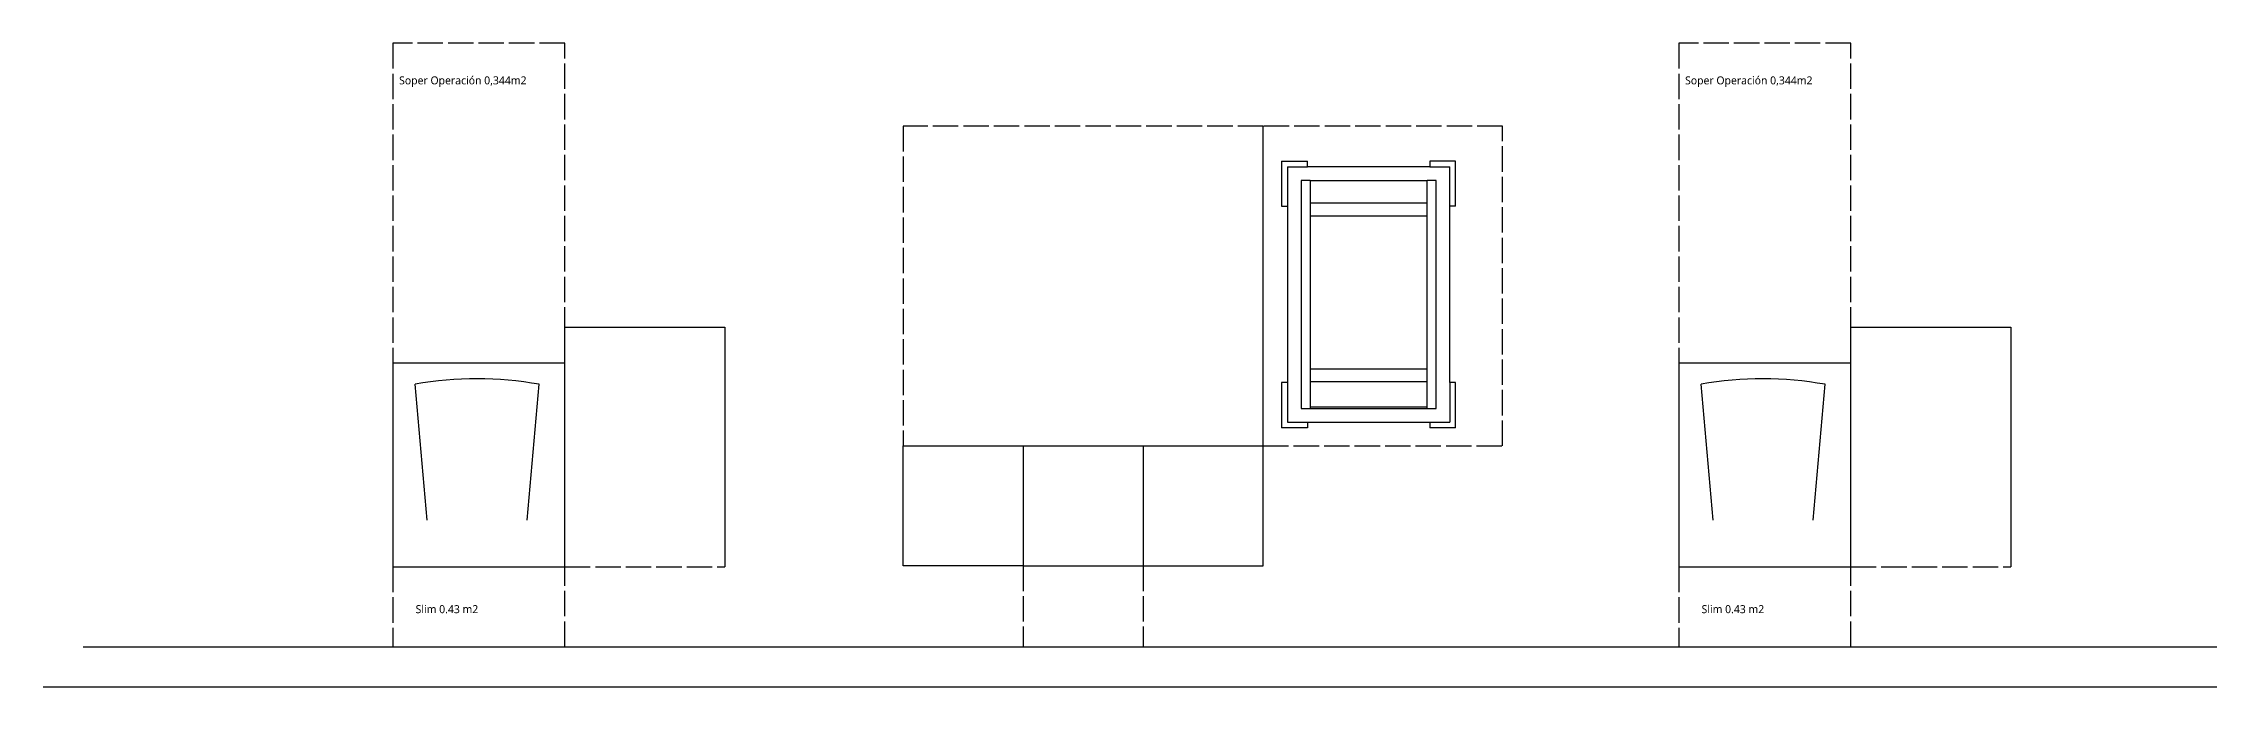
# Model space of a CAD drawing. Header units: millimetres. Extents: x -9564 to 100156, y -26854 to 24346.
# Drawn here: x 8811 to 14224, y 3990 to 5600 of the extents above; entities that cross this region are included whole.
import ezdxf

# ---------------------------------------------------------------- set-up
doc = ezdxf.new("R2010")
doc.units = ezdxf.units.MM
doc.header["$LTSCALE"] = 100
doc.linetypes.add('DASHED2', pattern=[0.762, 0.635, -0.127])
doc.linetypes.add('DASHEDX2', pattern=[3.048, 2.54, -0.508])
doc.layers.add('Transporte semielaborado', color=30, linetype='Continuous')
doc.styles.add('OpenSans', font='OpenSans-Regular.ttf')

# ---------------------------------------------------------------- blocks, each defined once
blk = doc.blocks.new('Weighing Scale pl')
for p, q in [((492.5, 705.3), (446.3, 176.9)), ((880.7, 705.3), (926.9, 176.9))]:
    blk.add_line(p, q)
blk.add_arc((688.1, 1546.8), 1390.6, 259.98643, 279.88703)
blk = doc.blocks.new('Bakery Trolley pl')
at = {"layer": 'Transporte semielaborado'}
for p, q in [((0.1804, 0.6253), (0.2371, 0.6253)), ((0.1804, 0.6253), (0.1804, 0.526)), ((0.2371, 0.6127), (0.2371, 0.6253)), ((0.5048, 0.6127), (0.5048, 0.6253)), ((0.5048, 0.6253), (0.5615, 0.6253)), ((0.5615, 0.526), (0.5615, 0.6253)), ((0.2371, 0.6127), (0.1929, 0.6127)), ((0.1929, 0.526), (0.1929, 0.6127)), ((0.2229, 0.5827), (0.2229, 0.0827)), ((0.2429, 0.5827), (0.2229, 0.5827)), ((0.5048, 0.6127), (0.2371, 0.6127)), ((0.2429, 0.5827), (0.2429, 0.5798)), ((0.4989, 0.5827), (0.2429, 0.5827)), ((0.2429, 0.5798), (0.4989, 0.5798)), ((0.2429, 0.5798), (0.2429, 0.5245)), ((0.5189, 0.5827), (0.4989, 0.5827)), ((0.4989, 0.5798), (0.4989, 0.5827)), ((0.4989, 0.5245), (0.4989, 0.5798)), ((0.5489, 0.6127), (0.5048, 0.6127)), ((0.5189, 0.0827), (0.5189, 0.5827)), ((0.5489, 0.526), (0.5489, 0.6127)), ((0.1804, 0.526), (0.1929, 0.526)), ((0.1929, 0.526), (0.1929, 0.1394)), ((0.2429, 0.5245), (0.4989, 0.5245)), ((0.2429, 0.5245), (0.2429, 0.4967)), ((0.4989, 0.4967), (0.4989, 0.5245)), ((0.5489, 0.526), (0.5615, 0.526)), ((0.5489, 0.1394), (0.5489, 0.526)), ((0.2429, 0.4967), (0.4989, 0.4967)), ((0.2429, 0.4967), (0.2429, 0.1615)), ((0.4989, 0.1615), (0.4989, 0.4967)), ((0.2429, 0.1615), (0.4989, 0.1615)), ((0.2429, 0.1615), (0.2429, 0.1325)), ((0.4989, 0.1325), (0.4989, 0.1615)), ((0.1804, 0.1394), (0.1929, 0.1394)), ((0.1804, 0.1394), (0.1804, 0.0402)), ((0.1929, 0.1394), (0.1929, 0.0527)), ((0.2429, 0.1325), (0.4989, 0.1325)), ((0.2429, 0.1325), (0.2429, 0.0827)), ((0.4989, 0.0827), (0.4989, 0.1325)), ((0.5615, 0.1394), (0.5489, 0.1394)), ((0.5489, 0.0527), (0.5489, 0.1394)), ((0.5615, 0.0402), (0.5615, 0.1394)), ((0.2371, 0.0527), (0.1929, 0.0527)), ((0.2229, 0.0827), (0.2429, 0.0827)), ((0.2371, 0.0402), (0.2371, 0.0527)), ((0.2371, 0.0527), (0.5048, 0.0527)), ((0.4989, 0.0827), (0.2429, 0.0827)), ((0.4989, 0.0827), (0.5189, 0.0827)), ((0.5048, 0.0527), (0.5048, 0.0402)), ((0.5489, 0.0527), (0.5048, 0.0527)), ((0.1804, 0.0402), (0.2371, 0.0402)), ((0.5615, 0.0402), (0.5048, 0.0402))]:
    blk.add_line(p, q, dxfattribs=at)

msp = doc.modelspace()

# ---------------------------------------------------------------- linework, layer by layer
at = {"color": 3, "linetype": 'DASHED2'}
for p, q in [((10115.114, 5600.42), (9685.114, 5600.42)), ((9685.114, 5600.42), (9685.114, 4800.42)), ((10115.114, 4800.42), (10115.114, 5600.42)), ((13329.523, 5600.42), (12899.523, 5600.42)), ((12899.523, 5600.42), (12899.523, 4800.42)), ((13329.523, 4800.42), (13329.523, 5600.42)), ((11860.63, 5393.256), (10960.63, 5393.256)), ((10960.63, 5393.256), (10960.63, 4593.256)), ((12459.031, 5393.256), (11860.63, 5393.256)), ((12459.031, 4593.256), (12459.031, 5393.256)), ((11860.63, 4593.256), (12459.031, 4593.256)), ((9685.114, 4290.42), (9685.114, 4090.42)), ((10115.114, 4090.42), (10115.114, 4290.42)), ((10115.114, 4290.42), (10515.114, 4290.42)), ((11260.63, 4293.256), (11260.63, 4090.42)), ((11560.63, 4293.256), (11560.63, 4090.42)), ((12899.523, 4290.42), (12899.523, 4090.42)), ((13329.523, 4090.42), (13329.523, 4290.42)), ((13329.523, 4290.42), (13729.523, 4290.42)), ((9685.114, 4090.42), (10115.114, 4090.42)), ((12899.523, 4090.42), (13329.523, 4090.42))]:
    msp.add_line(p, q, dxfattribs=at)
at = {"color": 3}
for p, q in [((11860.63, 4593.256), (11860.63, 5393.256)), ((10115.114, 4290.42), (10115.114, 4890.42)), ((10115.114, 4890.42), (10515.114, 4890.42)), ((10515.114, 4890.42), (10515.114, 4290.42)), ((13329.523, 4290.42), (13329.523, 4890.42)), ((13329.523, 4890.42), (13729.523, 4890.42)), ((13729.523, 4890.42), (13729.523, 4290.42)), ((11260.63, 4090.42), (11560.63, 4090.42))]:
    msp.add_line(p, q, dxfattribs=at)
for p, q in [((10115.114, 4800.42), (9685.114, 4800.42)), ((9685.114, 4800.42), (9685.114, 4290.42)), ((10115.114, 4290.42), (10115.114, 4800.42)), ((13329.523, 4800.42), (12899.523, 4800.42)), ((12899.523, 4800.42), (12899.523, 4290.42)), ((13329.523, 4290.42), (13329.523, 4800.42)), ((10960.63, 4293.256), (10960.63, 4593.256)), ((10960.63, 4593.256), (11860.63, 4593.256)), ((11260.63, 4593.256), (11260.63, 4293.256)), ((11560.63, 4593.256), (11560.63, 4293.256)), ((11860.63, 4293.256), (11860.63, 4593.256)), ((9685.114, 4290.42), (10115.114, 4290.42)), ((10115.114, 4290.42), (10115.114, 4290.42)), ((11260.63, 4293.256), (10960.63, 4293.256)), ((11260.63, 4293.256), (11510.63, 4293.256)), ((11510.63, 4293.256), (11560.63, 4293.256)), ((11560.63, 4293.256), (11860.63, 4293.256)), ((12899.523, 4290.42), (13329.523, 4290.42)), ((13329.523, 4290.42), (13329.523, 4290.42)), ((8911.419, 4090.42), (17823.837, 4090.42)), ((8811.419, 3990.42), (18142.633, 3990.42))]:
    msp.add_line(p, q)

# ---------------------------------------------------------------- block references
at = {"xscale": 0.6441524776809083, "yscale": 0.6441524776809083, "zscale": 0.6441524776809083}
for p, rotation in [((10338.144, 4861.411), 180), ((13552.553, 4861.411), 179.9999999999999)]:
    msp.add_blockref('Weighing Scale pl', p, dxfattribs=dict(at, rotation=rotation))
at = {"layer": 'Transporte semielaborado', "xscale": 1141.039974711085, "yscale": 1141.039974711085, "zscale": 1141.039974711085, "rotation": 180}
msp.add_blockref('Bakery Trolley pl', (12547.439, 5351.683), dxfattribs=at)

# ---------------------------------------------------------------- texts
at = {"color": 3, "linetype": 'DASHEDX2', "char_height": 20, "attachment_point": 1, "style": 'OpenSans'}
for insert in [(9700.885, 5517.575), (12915.294, 5517.575)]:
    msp.add_mtext_dynamic_manual_height_columns('Soper Operación 0,344m2', width=430, gutter_width=12.5, heights=[0], dxfattribs=dict(at, insert=insert))
at = {"color": 3, "linetype": 'DASHED2', "char_height": 20, "attachment_point": 1, "style": 'OpenSans'}
for insert in [(9742.062, 4194.493), (12956.472, 4194.493)]:
    msp.add_mtext_dynamic_manual_height_columns('Slim 0.43 m2', width=430, gutter_width=12.5, heights=[0], dxfattribs=dict(at, insert=insert))

doc.saveas('drawing.dxf')
